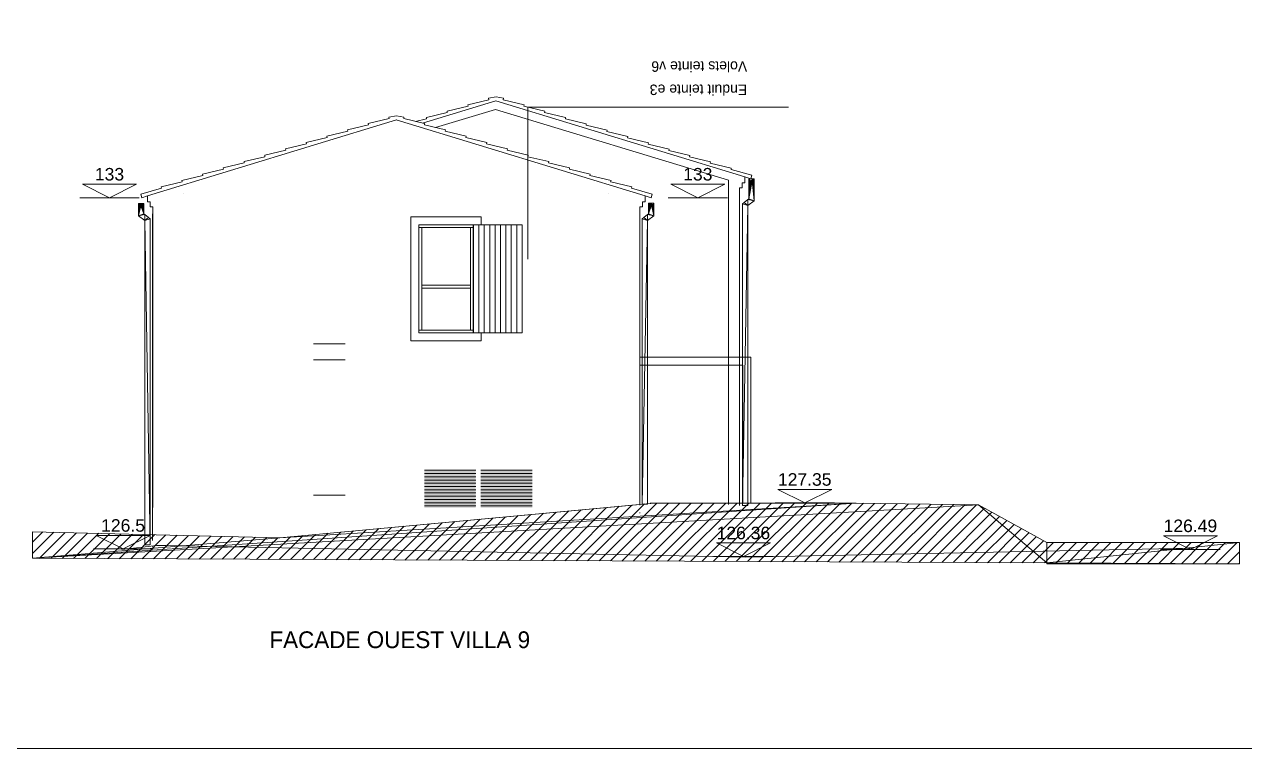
# Model space of a CAD drawing. Header units: metres. Extents: x 1.8 to 61.8, y -53.3 to -11.3.
# Drawn here: x 28.05 to 39.33, y -53.31 to -46.61 of the extents above; entities that cross this region are included whole.
import ezdxf
from ezdxf.enums import TextEntityAlignment as Align
from ezdxf.lldxf.tags import DXFTag

# ---------------------------------------------------------------- set-up
doc = ezdxf.new("R2010")
doc.units = ezdxf.units.M
doc.header["$MEASUREMENT"] = 0
for name, color, linetype in [('Calque commun', 7, 'Continuous'), ('Cotations', 7, 'Continuous'), ('Textes', 7, 'Continuous')]:
    doc.layers.add(name, color=color, linetype=linetype)
doc.styles.add('Arial', font='arial.ttf', dxfattribs={"height": 0.231939})
doc.styles.add('Century Gothic', font='GOTHIC.TTF', dxfattribs={"height": 0.310302})
doc.styles.add('Century Gothic2', font='GOTHIC.TTF', dxfattribs={"height": 0.193938})
tags = doc.linetypes.add('HIDDEN', pattern=[0.375, 0.25, -0.125]).pattern_tags.tags
tags[6:7] = [DXFTag(74, 4), DXFTag(75, 0), DXFTag(340, '0'), DXFTag(46, 1.0), DXFTag(50, 0.0), DXFTag(44, 0.0), DXFTag(45, 0.0)]
tags[4:5] = [DXFTag(74, 4), DXFTag(75, 0), DXFTag(340, '0'), DXFTag(46, 1.0), DXFTag(50, 0.0), DXFTag(44, 0.0), DXFTag(45, 0.0)]

# ---------------------------------------------------------------- blocks, each defined once
blk = doc.blocks.new('hatch14')
at = {"layer": 'Calque commun', "color": 11, "linetype": 'Continuous', "lineweight": 9}
for p, q in [((-29.932, 9.516), (-28.982, 9.516)), ((-29.932, 9.456), (-28.982, 9.456)), ((-29.932, 9.396), (-28.982, 9.396)), ((-29.932, 9.336), (-28.982, 9.336)), ((-29.932, 9.276), (-28.982, 9.276)), ((-29.932, 9.216), (-28.982, 9.216)), ((-29.932, 9.156), (-28.982, 9.156)), ((-29.932, 9.096), (-28.982, 9.096)), ((-29.932, 9.036), (-28.982, 9.036)), ((-29.932, 8.976), (-28.982, 8.976)), ((-29.932, 8.916), (-28.982, 8.916)), ((-29.932, 8.856), (-28.982, 8.856))]:
    blk.add_line(p, q, dxfattribs=at)
at = {"layer": 'Calque commun', "color": 9, "linetype": 'Continuous', "lineweight": 9}
blk.add_trace([(-29.932, 9.523), (-28.982, 9.523), (-29.932, 8.823), (-28.982, 8.823)], dxfattribs=at)
blk = doc.blocks.new('hatch15')
at = {"layer": 'Calque commun', "color": 11, "linetype": 'Continuous', "lineweight": 9}
for p, q in [((-28.888, 9.516), (-27.938, 9.516)), ((-28.888, 9.456), (-27.938, 9.456)), ((-28.888, 9.396), (-27.938, 9.396)), ((-28.888, 9.336), (-27.938, 9.336)), ((-28.888, 9.276), (-27.938, 9.276)), ((-28.888, 9.216), (-27.938, 9.216)), ((-28.888, 9.156), (-27.938, 9.156)), ((-28.888, 9.096), (-27.938, 9.096)), ((-28.888, 9.036), (-27.938, 9.036)), ((-28.888, 8.976), (-27.938, 8.976)), ((-28.888, 8.916), (-27.938, 8.916)), ((-28.888, 8.856), (-27.938, 8.856))]:
    blk.add_line(p, q, dxfattribs=at)
at = {"layer": 'Calque commun', "color": 9, "linetype": 'Continuous', "lineweight": 9}
blk.add_trace([(-28.888, 9.523), (-27.938, 9.523), (-28.888, 8.823), (-27.938, 8.823)], dxfattribs=at)
blk = doc.blocks.new('hatch21')
at = {"layer": 'Calque commun', "color": 8, "linetype": 'Continuous', "lineweight": 9}
for p, q in [((-29.024, 12.058), (-29.024, 14.055)), ((-28.924, 12.058), (-28.924, 14.055)), ((-28.824, 12.058), (-28.824, 14.055)), ((-28.724, 12.058), (-28.724, 14.055)), ((-28.624, 12.058), (-28.624, 14.055)), ((-28.524, 12.058), (-28.524, 14.055)), ((-28.424, 12.058), (-28.424, 14.055)), ((-28.324, 12.058), (-28.324, 14.055)), ((-28.224, 12.058), (-28.224, 14.055)), ((-28.124, 12.058), (-28.124, 14.055))]:
    blk.add_line(p, q, dxfattribs=at)
mesh = blk.add_polyface(dxfattribs=at)
corners = [(-29.032, 14.055), (-29.032, 12.058), (-28.124, 12.058), (-28.124, 14.055)]
mesh.append_faces([[corners[k] for k in face] for face in [(0, 1, 2, 3)]], dxfattribs={"color": 8})
blk = doc.blocks.new('Block4')
at = {"layer": 'Calque commun', "color": 0, "linetype": 'Continuous', "lineweight": 9}
blk.add_line((-0.55, 0), (0.55, 0), dxfattribs=at)
blk.add_polyline3d([(-0.5, 0.25, 0), (0, 0, 0), (0.5, 0.25, 0), (-0.5, 0.25, 0)], dxfattribs=at)
blk = doc.blocks.new('Lvl1')
at = {"layer": 'Calque commun', "color": 0, "linetype": 'ByBlock', "lineweight": -2}
blk.add_blockref('Block4', (0, 0), dxfattribs=at)
blk = doc.blocks.new('FACADE VILLA 9 10 11-17')
at = {"layer": 'Cotations', "color": 250, "linetype": 'ByBlock', "lineweight": -2}
blk.add_blockref('Lvl1', (-24.876, 14.558), dxfattribs=at)
at = {"layer": 'Cotations', "color": 212, "linetype": 'ByBlock', "lineweight": -2, "style": 'Arial'}
blk.add_text('133', height=0.2319, dxfattribs=at).set_placement((-24.877, 14.808), align=Align.BOTTOM_CENTER)
blk = doc.blocks.new('FACADE VILLA 9 10 11-18')
at = {"layer": 'Cotations', "color": 250, "linetype": 'ByBlock', "lineweight": -2}
blk.add_blockref('Lvl1', (-35.751, 14.558), dxfattribs=at)
at = {"layer": 'Cotations', "color": 212, "linetype": 'ByBlock', "lineweight": -2, "style": 'Arial'}
blk.add_text('133', height=0.2319, dxfattribs=at).set_placement((-35.752, 14.808), align=Align.BOTTOM_CENTER)
blk = doc.blocks.new('FACADE VILLA 9 10 11-19')
at = {"layer": 'Cotations', "color": 250, "linetype": 'ByBlock', "lineweight": -2}
blk.add_blockref('Lvl1', (-15.771, 8.053), dxfattribs=at)
at = {"layer": 'Cotations', "color": 212, "linetype": 'ByBlock', "lineweight": -2, "style": 'Arial'}
blk.add_text('126.49', height=0.2319, dxfattribs=at).set_placement((-15.772, 8.303), align=Align.BOTTOM_CENTER)
blk = doc.blocks.new('FACADE VILLA 9 10 11-20')
at = {"layer": 'Cotations', "color": 250, "linetype": 'ByBlock', "lineweight": -2}
blk.add_blockref('Lvl1', (-24.034, 7.921), dxfattribs=at)
at = {"layer": 'Cotations', "color": 212, "linetype": 'ByBlock', "lineweight": -2, "style": 'Arial'}
blk.add_text('126.36', height=0.2319, dxfattribs=at).set_placement((-24.035, 8.171), align=Align.BOTTOM_CENTER)
blk = doc.blocks.new('FACADE VILLA 9 10 11-21')
at = {"layer": 'Cotations', "color": 250, "linetype": 'ByBlock', "lineweight": -2}
blk.add_blockref('Lvl1', (-22.9, 8.911), dxfattribs=at)
at = {"layer": 'Cotations', "color": 212, "linetype": 'ByBlock', "lineweight": -2, "style": 'Arial'}
blk.add_text('127.35', height=0.2319, dxfattribs=at).set_placement((-22.901, 9.161), align=Align.BOTTOM_CENTER)
blk = doc.blocks.new('FACADE VILLA 9 10 11-22')
at = {"layer": 'Cotations', "color": 250, "linetype": 'ByBlock', "lineweight": -2}
blk.add_blockref('Lvl1', (-35.5, 8.06), dxfattribs=at)
at = {"layer": 'Cotations', "color": 212, "linetype": 'ByBlock', "lineweight": -2, "style": 'Arial'}
blk.add_text('126.5', height=0.2319, dxfattribs=at).set_placement((-35.501, 8.31), align=Align.BOTTOM_CENTER)
blk = doc.blocks.new('hatch24')
at = {"layer": 'Calque commun', "color": 7, "linetype": 'Continuous', "lineweight": 9}
for p, q in [((-27.759, 7.844), (-26.796, 8.807)), ((-27.547, 7.843), (-26.562, 8.829)), ((-27.336, 7.842), (-26.328, 8.85)), ((-27.125, 7.841), (-26.094, 8.872)), ((-26.914, 7.84), (-25.86, 8.894)), ((-26.703, 7.839), (-25.634, 8.908)), ((-26.492, 7.838), (-25.421, 8.908)), ((-26.28, 7.837), (-25.209, 8.908)), ((-26.069, 7.836), (-24.997, 8.908)), ((-25.858, 7.835), (-24.785, 8.908)), ((-25.647, 7.834), (-24.573, 8.908)), ((-25.436, 7.833), (-24.361, 8.908)), ((-25.225, 7.832), (-24.149, 8.908)), ((-25.013, 7.831), (-23.936, 8.908)), ((-24.802, 7.83), (-23.724, 8.908)), ((-24.591, 7.829), (-23.512, 8.908)), ((-24.38, 7.829), (-23.3, 8.908)), ((-24.169, 7.828), (-23.088, 8.908)), ((-23.958, 7.827), (-22.876, 8.908)), ((-23.747, 7.826), (-22.664, 8.908)), ((-23.535, 7.825), (-22.452, 8.908)), ((-23.324, 7.824), (-22.239, 8.908)), ((-23.113, 7.823), (-22.027, 8.908)), ((-22.902, 7.822), (-21.817, 8.907)), ((-22.691, 7.821), (-21.608, 8.904)), ((-22.48, 7.82), (-21.399, 8.901)), ((-22.268, 7.819), (-21.189, 8.898)), ((-22.057, 7.818), (-20.98, 8.895)), ((-21.846, 7.817), (-20.771, 8.892)), ((-21.635, 7.816), (-20.562, 8.889)), ((-21.424, 7.815), (-20.353, 8.886)), ((-21.213, 7.814), (-20.143, 8.883)), ((-21.001, 7.813), (-19.934, 8.88)), ((-20.79, 7.812), (-19.725, 8.877)), ((-20.579, 7.811), (-19.576, 8.814)), ((-29.87, 7.854), (-29.134, 8.59)), ((-29.659, 7.853), (-28.9, 8.611)), ((-29.448, 7.852), (-28.667, 8.633)), ((-29.237, 7.851), (-28.433, 8.655)), ((-29.025, 7.85), (-28.199, 8.677)), ((-28.814, 7.849), (-27.965, 8.698)), ((-28.603, 7.848), (-27.731, 8.72)), ((-28.392, 7.847), (-27.497, 8.742)), ((-28.181, 7.846), (-27.263, 8.763)), ((-27.97, 7.845), (-27.03, 8.785)), ((-20.368, 7.81), (-19.439, 8.739)), ((-20.157, 7.809), (-19.303, 8.663)), ((-19.946, 7.808), (-19.166, 8.587)), ((-37.173, 8.187), (-36.985, 8.376)), ((-37.173, 7.975), (-36.778, 8.371)), ((-37.049, 7.887), (-36.571, 8.365)), ((-36.838, 7.886), (-36.364, 8.36)), ((-36.627, 7.885), (-36.157, 8.355)), ((-36.416, 7.884), (-35.95, 8.35)), ((-32.193, 7.865), (-31.707, 8.351)), ((-31.982, 7.864), (-31.473, 8.372)), ((-31.771, 7.863), (-31.239, 8.394)), ((-31.559, 7.862), (-31.005, 8.416)), ((-31.348, 7.861), (-30.771, 8.438)), ((-31.137, 7.86), (-30.537, 8.459)), ((-30.926, 7.859), (-30.304, 8.481)), ((-30.715, 7.858), (-30.07, 8.503)), ((-30.504, 7.857), (-29.836, 8.524)), ((-30.292, 7.856), (-29.602, 8.546)), ((-30.081, 7.855), (-29.368, 8.568)), ((-19.735, 7.807), (-19.03, 8.512)), ((-19.523, 7.806), (-18.894, 8.436)), ((-19.312, 7.805), (-18.757, 8.36)), ((-36.205, 7.883), (-35.743, 8.345)), ((-35.994, 7.882), (-35.536, 8.34)), ((-35.783, 7.881), (-35.329, 8.335)), ((-35.571, 7.88), (-35.122, 8.33)), ((-35.36, 7.879), (-34.915, 8.325)), ((-35.149, 7.878), (-34.708, 8.319)), ((-34.938, 7.877), (-34.501, 8.314)), ((-34.727, 7.876), (-34.294, 8.309)), ((-34.516, 7.875), (-34.087, 8.304)), ((-34.304, 7.874), (-33.88, 8.299)), ((-34.093, 7.873), (-33.673, 8.294)), ((-33.882, 7.872), (-33.466, 8.289)), ((-33.671, 7.871), (-33.259, 8.284)), ((-33.46, 7.87), (-33.052, 8.278)), ((-33.249, 7.869), (-32.845, 8.273)), ((-33.037, 7.868), (-32.638, 8.268)), ((-32.826, 7.868), (-32.408, 8.285)), ((-32.615, 7.867), (-32.174, 8.307)), ((-32.404, 7.866), (-31.941, 8.329)), ((-19.101, 7.804), (-18.621, 8.284)), ((-18.89, 7.803), (-18.484, 8.209)), ((-18.679, 7.802), (-18.304, 8.177)), ((-18.468, 7.801), (-18.092, 8.177)), ((-18.27, 7.786), (-17.88, 8.177)), ((-18.058, 7.786), (-17.668, 8.177)), ((-17.846, 7.786), (-17.456, 8.177)), ((-17.634, 7.786), (-17.244, 8.177)), ((-17.422, 7.786), (-17.032, 8.177)), ((-17.21, 7.786), (-16.819, 8.177)), ((-16.998, 7.786), (-16.607, 8.177)), ((-16.785, 7.786), (-16.395, 8.177)), ((-16.573, 7.786), (-16.183, 8.177)), ((-16.361, 7.786), (-15.971, 8.177)), ((-16.149, 7.786), (-15.759, 8.177)), ((-15.937, 7.786), (-15.547, 8.177)), ((-15.725, 7.786), (-15.335, 8.177)), ((-15.513, 7.786), (-15.122, 8.177)), ((-15.301, 7.786), (-14.91, 8.177)), ((-15.088, 7.786), (-14.866, 8.009)), ((-14.876, 7.786), (-14.866, 7.797))]:
    blk.add_line(p, q, dxfattribs=at)
at = {"layer": 'Calque commun', "color": 7, "linetype": 'Continuous', "lineweight": 18}
mesh = blk.add_polyface(dxfattribs=at)
corners = [(-18.427, 7.801), (-18.427, 8.177), (-14.866, 8.177), (-19.688, 8.877), (-25.743, 8.903), (-32.603, 8.267), (-25.76, 8.903), (-21.947, 8.908), (-37.173, 7.888), (-14.866, 7.786), (-18.427, 7.786), (-37.173, 8.38), (-25.76, 8.908)]
mesh.append_faces([[corners[k] for k in face] for face in [(4, 5, 6), (0, 9, 10), (7, 4, 12)]], dxfattribs={"vtx0": -1, "color": 7})
mesh.append_faces([[corners[k] for k in face] for face in [(7, 8, 5), (7, 5, 4)]], dxfattribs={"vtx0": -1, "vtx1": -1, "vtx2": -1, "color": 7})
mesh.append_faces([[corners[k] for k in face] for face in [(0, 1, 2), (0, 3, 1), (8, 7, 3), (0, 2, 9)]], dxfattribs={"vtx0": -1, "vtx2": -1, "color": 7})
mesh.append_faces([[corners[k] for k in face] for face in [(11, 5, 8)]], dxfattribs={"vtx1": -1, "color": 7})
mesh.append_faces([[corners[k] for k in face] for face in [(0, 8, 3)]], dxfattribs={"vtx1": -1, "vtx2": -1, "color": 7})
blk = doc.blocks.new('FACADE VILLA 9 10 11-30')
at = {"layer": 'Calque commun', "color": 7, "linetype": 'Continuous', "lineweight": 9}
for p, q in [((-28.61, 16.348), (-29.963, 15.938)), ((-28.61, 16.348), (-24.007, 14.944)), ((-29.89, 16.02), (-30.093, 15.969)), ((-30.445, 15.998), (-35.048, 14.594)), ((-30.45, 15.998), (-25.847, 14.594)), ((-34.912, 14.635), (-34.912, 14.635)), ((-34.384, 14.635), (-34.384, 14.635)), ((-26.527, 14.635), (-26.527, 14.635)), ((-25.79, 14.46), (-25.79, 14.46)), ((-24.663, 14.635), (-24.663, 14.635)), ((-34.955, 14.258), (-34.955, 8.214)), ((-25.947, 14.24), (-25.947, 8.887)), ((-30.032, 14.058), (-29.032, 14.058)), ((-30.032, 14.058), (-30.032, 12.058)), ((-30.032, 14.008), (-29.032, 14.008)), ((-29.979, 12.938), (-29.979, 14.012)), ((-29.079, 12.938), (-29.079, 14.012)), ((-29.032, 12.058), (-29.032, 14.058)), ((-28.832, 14.058), (-29.029, 14.058)), ((-29.079, 12.938), (-29.979, 12.938)), ((-29.979, 12.888), (-29.979, 12.938)), ((-29.979, 12.888), (-29.079, 12.888)), ((-29.979, 12.112), (-29.979, 12.888)), ((-29.079, 12.888), (-29.079, 12.938)), ((-29.079, 12.112), (-29.079, 12.888)), ((-29.032, 12.108), (-30.032, 12.108)), ((-29.032, 12.058), (-30.032, 12.058)), ((-29.032, 12.058), (-28.669, 12.058)), ((-23.897, 11.608), (-25.947, 11.608)), ((-25.947, 11.608), (-25.947, 11.458)), ((-23.897, 8.908), (-23.897, 11.608)), ((-24.047, 11.458), (-25.947, 11.458)), ((-24.047, 8.908), (-24.047, 11.458)), ((-23.897, 8.908), (-24.047, 8.908)), ((-25.945, 8.727), (-25.955, 8.727)), ((-34.955, 8.1), (-34.965, 8.1))]:
    blk.add_line(p, q, dxfattribs=at)
at = {"layer": 'Calque commun', "color": 26, "linetype": 'HIDDEN', "lineweight": 18}
for p, q in [((-34.878, 8.127), (-35.524, 8.049)), ((-34.713, 8.125), (-34.878, 8.127)), ((-34.713, 8.125), (-23.995, 7.908)), ((-23.995, 7.908), (-15.742, 8.077))]:
    blk.add_line(p, q, dxfattribs=at)
at = {"layer": 'Calque commun', "color": 5, "linetype": 'Continuous', "lineweight": 9}
for points in [[(-29.723, 15.855, 0), (-28.619, 16.193, 0), (-24.307, 14.881, 0), (-24.307, 8.885, 0)], [(-28.882, 14.055, 0), (-28.882, 14.208, 0), (-30.182, 14.208, 0), (-30.182, 12.058, 0), (-30.182, 11.908, 0), (-28.882, 11.908, 0), (-28.882, 12.058, 0)]]:
    blk.add_polyline3d(points, dxfattribs=at)
at = {"layer": 'Calque commun', "color": 5, "linetype": 'Continuous', "lineweight": 18}
blk.add_polyline3d([(-23.201, 16.232, 0), (-28.022, 16.232, 0), (-28.022, 13.42, 0)], dxfattribs=at)
at = {"layer": 'Cotations', "color": 7, "linetype": 'Continuous', "lineweight": 9}
for p, q in [((-29.512, 16.162), (-29.124, 16.254)), ((-29.129, 16.279), (-28.742, 16.372)), ((-29.124, 16.254), (-29.129, 16.279)), ((-28.747, 16.398), (-28.607, 16.426)), ((-28.742, 16.372), (-28.747, 16.398)), ((-29.894, 16.045), (-29.507, 16.137)), ((-29.89, 16.02), (-29.894, 16.045)), ((-29.507, 16.137), (-29.512, 16.162))]:
    blk.add_line(p, q, dxfattribs=at)
at = {"layer": 'Cotations', "color": 11, "linetype": 'HIDDEN', "lineweight": 18}
for p, q in [((-31.983, 11.858), (-31.398, 11.858)), ((-31.983, 11.558), (-31.398, 11.558)), ((-31.983, 9.058), (-31.398, 9.058))]:
    blk.add_line(p, q, dxfattribs=at)
at = {"layer": 'Cotations', "color": 7, "linetype": 'Continuous', "lineweight": 9}
for points in [[(-24.107, 8.867, 0), (-24.107, 14.741, 0), (-24.057, 14.741, 0), (-24.057, 14.835, 0), (-24.007, 14.835, 0), (-24.007, 14.944, 0), (-23.897, 14.908, 0), (-23.879, 14.977, 0), (-24.263, 15.083, 0), (-24.259, 15.108, 0), (-24.646, 15.2, 0), (-24.648, 15.2, 0), (-24.641, 15.225, 0), (-25.031, 15.317, 0), (-25.025, 15.342, 0), (-25.411, 15.434, 0), (-25.407, 15.459, 0), (-25.794, 15.551, 0), (-25.79, 15.576, 0), (-26.177, 15.668, 0), (-26.172, 15.693, 0), (-26.559, 15.786, 0), (-26.555, 15.811, 0), (-26.942, 15.903, 0), (-26.938, 15.928, 0), (-27.325, 16.02, 0), (-27.32, 16.045, 0), (-27.708, 16.137, 0), (-27.703, 16.162, 0), (-28.09, 16.254, 0), (-28.086, 16.279, 0), (-28.473, 16.372, 0), (-28.468, 16.398, 0), (-28.607, 16.426, 0)], [(-34.948, 8.827, 0), (-34.948, 14.391, 0), (-34.998, 14.391, 0), (-34.998, 14.485, 0), (-35.048, 14.485, 0), (-35.048, 14.594, 0), (-35.157, 14.558, 0), (-35.175, 14.627, 0), (-34.791, 14.733, 0), (-34.796, 14.758, 0), (-34.409, 14.85, 0), (-34.407, 14.85, 0), (-34.413, 14.875, 0), (-34.024, 14.967, 0), (-34.03, 14.992, 0), (-33.643, 15.084, 0), (-33.648, 15.109, 0), (-33.261, 15.201, 0), (-33.265, 15.226, 0), (-32.878, 15.318, 0), (-32.883, 15.343, 0), (-32.495, 15.436, 0), (-32.5, 15.461, 0), (-32.113, 15.553, 0), (-32.117, 15.578, 0), (-31.73, 15.67, 0), (-31.734, 15.695, 0), (-31.347, 15.787, 0), (-31.352, 15.812, 0), (-30.964, 15.904, 0), (-30.969, 15.929, 0), (-30.582, 16.022, 0), (-30.587, 16.048, 0), (-30.447, 16.076, 0)], [(-25.947, 8.871, 0), (-25.947, 14.391, 0), (-25.897, 14.391, 0), (-25.897, 14.485, 0), (-25.847, 14.485, 0), (-25.847, 14.594, 0), (-25.737, 14.558, 0), (-25.719, 14.627, 0), (-26.103, 14.733, 0), (-26.099, 14.758, 0), (-26.486, 14.85, 0), (-26.488, 14.85, 0), (-26.481, 14.875, 0), (-26.871, 14.967, 0), (-26.865, 14.992, 0), (-27.251, 15.084, 0), (-27.247, 15.109, 0), (-27.634, 15.201, 0), (-27.63, 15.226, 0), (-28.017, 15.318, 0), (-28.012, 15.343, 0), (-28.399, 15.436, 0), (-28.395, 15.461, 0), (-28.782, 15.553, 0), (-28.778, 15.578, 0), (-29.165, 15.67, 0), (-29.16, 15.695, 0), (-29.548, 15.787, 0), (-29.543, 15.812, 0), (-29.93, 15.904, 0), (-29.926, 15.929, 0), (-30.313, 16.022, 0), (-30.308, 16.048, 0), (-30.447, 16.076, 0)]]:
    blk.add_polyline3d(points, dxfattribs=at)
at = {"layer": 'Calque commun', "color": 0, "linetype": 'ByBlock', "lineweight": -2}
for name in ['hatch21', 'hatch14', 'hatch15', 'hatch24']:
    blk.add_blockref(name, (0, 0), dxfattribs=at)
at = {"layer": 'Cotations', "color": 212, "linetype": 'ByBlock', "lineweight": -2}
for name in ['FACADE VILLA 9 10 11-18', 'FACADE VILLA 9 10 11-17', 'FACADE VILLA 9 10 11-21', 'FACADE VILLA 9 10 11-22', 'FACADE VILLA 9 10 11-19', 'FACADE VILLA 9 10 11-20']:
    blk.add_blockref(name, (0, 0), dxfattribs=at)
at = {"layer": 'Calque commun', "color": 5, "linetype": 'ByBlock', "lineweight": -2, "style": 'Century Gothic'}
blk.add_text('FACADE OUEST VILLA 9', height=0.3103, dxfattribs=at).set_placement((-32.796, 6.133), align=Align.BOTTOM_LEFT)
at = {"layer": 'Textes', "color": 5, "linetype": 'ByBlock', "lineweight": -2, "insert": (-23.963, 17.085), "char_height": 0.19394, "attachment_point": 7, "rotation": 180, "line_spacing_factor": 1.330319, "style": 'Century Gothic2'}
blk.add_mtext('Enduit teinte e3\\PVolets teinte v6', dxfattribs=at)
at = {"layer": 'Calque commun', "color": 8, "linetype": 'Continuous', "lineweight": 9}
mesh = blk.add_polyface(dxfattribs=at)
corners = [(-23.92, 14.879), (-23.936, 14.54), (-23.924, 14.883), (-23.933, 14.898), (-23.931, 14.892), (-23.849, 14.883), (-23.836, 14.502), (-23.853, 14.879), (-23.857, 14.876), (-23.862, 14.873), (-23.867, 14.87), (-23.911, 14.873), (-23.916, 14.876), (-24.052, 14.446), (-24.023, 14.47), (-23.952, 14.415), (-23.906, 14.87), (-23.838, 14.903), (-23.836, 14.908), (-23.889, 14.867), (-23.884, 14.867), (-23.895, 14.867), (-23.872, 14.868), (-23.9, 14.868), (-23.952, 14.527), (-23.84, 14.898), (-23.878, 14.867), (-24.052, 8.865), (-23.952, 8.865), (-23.845, 14.888), (-23.935, 14.903), (-23.936, 14.908), (-23.842, 14.892), (-23.928, 14.888)]
mesh.append_faces([[corners[k] for k in face] for face in [(27, 15, 28)]], dxfattribs={"vtx0": -1, "color": 8})
mesh.append_faces([[corners[k] for k in face] for face in [(0, 1, 2), (5, 6, 7), (8, 6, 9), (9, 6, 10), (11, 1, 12), (19, 1, 21), (10, 6, 22), (17, 6, 25), (24, 15, 14), (23, 1, 16), (32, 6, 29), (25, 6, 32)]], dxfattribs={"vtx0": -1, "vtx1": -1, "color": 8})
mesh.append_faces([[corners[k] for k in face] for face in [(22, 6, 1)]], dxfattribs={"vtx0": -1, "vtx1": -1, "vtx2": -1, "color": 8})
mesh.append_faces([[corners[k] for k in face] for face in [(1, 3, 4), (24, 6, 15), (1, 30, 3), (1, 33, 2), (1, 4, 33)]], dxfattribs={"vtx0": -1, "vtx2": -1, "color": 8})
mesh.append_faces([[corners[k] for k in face] for face in [(13, 14, 15), (11, 16, 1), (19, 20, 1), (23, 21, 1), (20, 26, 1), (5, 29, 6), (24, 1, 6), (26, 22, 1), (27, 13, 15), (0, 12, 1), (8, 7, 6)]], dxfattribs={"vtx1": -1, "vtx2": -1, "color": 8})
mesh.append_faces([[corners[k] for k in face] for face in [(17, 18, 6), (1, 31, 30)]], dxfattribs={"vtx2": -1, "color": 8})
mesh = blk.add_polyface(dxfattribs=at)
corners = [(-23.849, 14.883), (-23.858, 14.875), (-23.836, 14.908), (-23.912, 14.873), (-23.892, 14.867), (-23.9, 14.868), (-23.865, 14.871), (-23.869, 14.87), (-23.872, 14.868), (-23.861, 14.873), (-23.88, 14.867), (-23.933, 14.897), (-23.934, 14.901), (-23.936, 14.908), (-23.876, 14.867), (-23.838, 14.901), (-23.84, 14.897), (-23.884, 14.867), (-23.904, 14.87), (-23.908, 14.871), (-23.931, 14.893), (-23.927, 14.886), (-23.929, 14.89), (-23.915, 14.875), (-23.842, 14.893), (-23.924, 14.883), (-23.844, 14.89), (-23.846, 14.886), (-23.888, 14.867), (-23.852, 14.88), (-23.855, 14.878), (-23.936, 14.904), (-23.918, 14.878), (-23.921, 14.88), (-23.837, 14.904), (-23.896, 14.867)]
mesh.append_faces([[corners[k] for k in face] for face in [(20, 21, 22), (4, 17, 28), (15, 2, 34)]], dxfattribs={"vtx0": -1, "color": 8})
mesh.append_faces([[corners[k] for k in face] for face in [(11, 25, 20), (0, 24, 27), (3, 5, 19), (9, 2, 1)]], dxfattribs={"vtx0": -1, "vtx1": -1, "color": 8})
mesh.append_faces([[corners[k] for k in face] for face in [(0, 1, 2), (3, 4, 5), (9, 10, 4), (9, 8, 10), (3, 2, 9), (3, 9, 4), (11, 13, 25), (23, 25, 13), (0, 2, 16)]], dxfattribs={"vtx0": -1, "vtx1": -1, "vtx2": -1, "color": 8})
mesh.append_faces([[corners[k] for k in face] for face in [(4, 10, 17), (0, 16, 24), (3, 13, 2), (20, 25, 21), (23, 33, 25)]], dxfattribs={"vtx0": -1, "vtx2": -1, "color": 8})
mesh.append_faces([[corners[k] for k in face] for face in [(11, 12, 13), (15, 16, 2), (3, 23, 13), (9, 6, 8), (0, 29, 1)]], dxfattribs={"vtx1": -1, "vtx2": -1, "color": 8})
mesh.append_faces([[corners[k] for k in face] for face in [(6, 7, 8), (8, 14, 10), (5, 18, 19), (24, 26, 27), (29, 30, 1), (12, 31, 13), (23, 32, 33), (4, 35, 5)]], dxfattribs={"vtx2": -1, "color": 8})
mesh = blk.add_polyface(dxfattribs=at)
corners = [(-35.184, 14.414), (-35.188, 14.415), (-35.191, 14.417), (-35.12, 14.441), (-35.123, 14.434), (-35.118, 14.445), (-35.18, 14.412), (-35.209, 14.434), (-35.211, 14.437), (-35.214, 14.445), (-35.198, 14.422), (-35.201, 14.424), (-35.204, 14.427), (-35.141, 14.417), (-35.134, 14.422), (-35.126, 14.43), (-35.152, 14.412), (-35.156, 14.411), (-35.16, 14.411), (-35.206, 14.43), (-35.195, 14.419), (-35.164, 14.41), (-35.168, 14.41), (-35.128, 14.427), (-35.131, 14.424), (-35.172, 14.411), (-35.176, 14.411), (-35.137, 14.419), (-35.148, 14.414), (-35.145, 14.415), (-35.116, 14.452), (-35.117, 14.448), (-35.215, 14.448), (-35.213, 14.441), (-35.216, 14.452), (-35.121, 14.437)]
mesh.append_faces([[corners[k] for k in face] for face in [(14, 23, 24), (28, 13, 29), (30, 32, 34)]], dxfattribs={"vtx0": -1, "color": 8})
mesh.append_faces([[corners[k] for k in face] for face in [(3, 4, 5), (7, 9, 19), (25, 18, 22), (15, 5, 4)]], dxfattribs={"vtx0": -1, "vtx1": -1, "color": 8})
mesh.append_faces([[corners[k] for k in face] for face in [(10, 13, 2), (14, 9, 15), (13, 18, 2), (13, 16, 18), (25, 2, 18), (15, 9, 5), (25, 6, 2), (10, 9, 14), (10, 19, 9), (10, 14, 13), (30, 5, 9)]], dxfattribs={"vtx0": -1, "vtx1": -1, "vtx2": -1, "color": 8})
mesh.append_faces([[corners[k] for k in face] for face in [(14, 15, 23), (30, 9, 32), (10, 12, 19)]], dxfattribs={"vtx0": -1, "vtx2": -1, "color": 8})
mesh.append_faces([[corners[k] for k in face] for face in [(6, 0, 2), (7, 8, 9), (28, 16, 13)]], dxfattribs={"vtx1": -1, "vtx2": -1, "color": 8})
mesh.append_faces([[corners[k] for k in face] for face in [(0, 1, 2), (10, 11, 12), (16, 17, 18), (2, 20, 10), (18, 21, 22), (25, 26, 6), (14, 27, 13), (30, 31, 5), (8, 33, 9), (3, 35, 4)]], dxfattribs={"vtx2": -1, "color": 8})
mesh = blk.add_polyface(dxfattribs=at)
corners = [(-35.195, 14.42), (-35.191, 14.417), (-35.216, 14.225), (-35.116, 14.263), (-35.122, 14.436), (-35.119, 14.442), (-35.213, 14.442), (-35.21, 14.436), (-35.216, 14.452), (-35.215, 14.447), (-35.1, 14.251), (-35.1, 14.139), (-35, 8.135), (-35, 14.17), (-35.169, 14.411), (-35.163, 14.411), (-35.207, 14.432), (-35.03, 14.194), (-35.158, 14.411), (-35.18, 14.412), (-35.175, 14.411), (-35.132, 14.423), (-35.128, 14.427), (-35.204, 14.427), (-35.2, 14.423), (-35.152, 14.412), (-35.147, 14.414), (-35.1, 8.135), (-35.125, 14.432), (-35.185, 14.414), (-35.142, 14.417), (-35.137, 14.42), (-35.117, 14.447), (-35.116, 14.452)]
mesh.append_faces([[corners[k] for k in face] for face in [(2, 10, 11), (12, 11, 13)]], dxfattribs={"vtx0": -1, "vtx1": -1, "color": 8})
mesh.append_faces([[corners[k] for k in face] for face in [(3, 2, 20)]], dxfattribs={"vtx0": -1, "vtx1": -1, "vtx2": -1, "color": 8})
mesh.append_faces([[corners[k] for k in face] for face in [(3, 4, 5), (3, 14, 15), (3, 15, 18), (3, 21, 22), (3, 20, 14), (3, 28, 4), (3, 26, 30), (3, 22, 28), (3, 31, 21), (3, 5, 32), (3, 30, 31)]], dxfattribs={"vtx0": -1, "vtx2": -1, "color": 8})
mesh.append_faces([[corners[k] for k in face] for face in [(8, 9, 2), (27, 11, 12), (33, 3, 32)]], dxfattribs={"vtx1": -1, "color": 8})
mesh.append_faces([[corners[k] for k in face] for face in [(0, 1, 2), (6, 7, 2), (7, 16, 2), (17, 13, 11), (9, 6, 2), (19, 20, 2), (23, 24, 2), (25, 26, 3), (29, 19, 2), (18, 25, 3), (10, 17, 11), (3, 10, 2), (1, 29, 2), (16, 23, 2), (24, 0, 2)]], dxfattribs={"vtx1": -1, "vtx2": -1, "color": 8})
mesh = blk.add_polyface(dxfattribs=at)
corners = [(-25.726, 14.42), (-25.721, 14.422), (-25.69, 14.225), (-25.79, 14.263), (-25.749, 14.419), (-25.743, 14.418), (-25.703, 14.435), (-25.699, 14.439), (-25.738, 14.418), (-25.732, 14.419), (-25.716, 14.425), (-25.711, 14.428), (-25.774, 14.431), (-25.77, 14.428), (-25.707, 14.431), (-25.806, 14.139), (-25.877, 14.194), (-25.806, 14.251), (-25.692, 14.455), (-25.69, 14.46), (-25.754, 14.42), (-25.906, 8.887), (-25.906, 14.17), (-25.765, 14.425), (-25.696, 14.444), (-25.694, 14.449), (-25.76, 14.422), (-25.785, 14.444), (-25.782, 14.439), (-25.789, 14.455), (-25.787, 14.449), (-25.806, 8.887), (-25.79, 14.46), (-25.778, 14.435)]
mesh.append_faces([[corners[k] for k in face] for face in [(21, 15, 31)]], dxfattribs={"vtx0": -1, "color": 8})
mesh.append_faces([[corners[k] for k in face] for face in [(0, 2, 9), (18, 2, 25), (25, 2, 24), (20, 3, 26), (10, 2, 1), (15, 17, 2), (14, 2, 11)]], dxfattribs={"vtx0": -1, "vtx1": -1, "color": 8})
mesh.append_faces([[corners[k] for k in face] for face in [(2, 3, 9)]], dxfattribs={"vtx0": -1, "vtx1": -1, "vtx2": -1, "color": 8})
mesh.append_faces([[corners[k] for k in face] for face in [(3, 4, 5), (3, 8, 9), (3, 12, 13), (15, 16, 17), (3, 13, 23), (2, 7, 24), (3, 23, 26), (3, 5, 8), (3, 27, 28), (3, 29, 30), (15, 22, 16), (2, 17, 3), (3, 28, 33), (3, 30, 27)]], dxfattribs={"vtx0": -1, "vtx2": -1, "color": 8})
mesh.append_faces([[corners[k] for k in face] for face in [(0, 1, 2), (6, 7, 2), (10, 11, 2), (14, 6, 2), (20, 4, 3), (21, 22, 15), (33, 12, 3)]], dxfattribs={"vtx1": -1, "vtx2": -1, "color": 8})
mesh.append_faces([[corners[k] for k in face] for face in [(18, 19, 2), (3, 32, 29)]], dxfattribs={"vtx2": -1, "color": 8})
mesh = blk.add_polyface(dxfattribs=at)
corners = [(-25.712, 14.427), (-25.79, 14.46), (-25.703, 14.435), (-25.694, 14.449), (-25.696, 14.445), (-25.785, 14.445), (-25.778, 14.435), (-25.781, 14.438), (-25.754, 14.42), (-25.762, 14.423), (-25.766, 14.425), (-25.769, 14.427), (-25.726, 14.42), (-25.715, 14.425), (-25.719, 14.423), (-25.775, 14.432), (-25.788, 14.452), (-25.79, 14.456), (-25.723, 14.421), (-25.734, 14.419), (-25.706, 14.432), (-25.709, 14.429), (-25.69, 14.46), (-25.787, 14.449), (-25.738, 14.418), (-25.742, 14.418), (-25.746, 14.419), (-25.7, 14.438), (-25.698, 14.441), (-25.783, 14.441), (-25.772, 14.429), (-25.692, 14.452), (-25.75, 14.419), (-25.758, 14.421), (-25.691, 14.456), (-25.73, 14.419)]
mesh.append_faces([[corners[k] for k in face] for face in [(1, 16, 17), (12, 14, 18), (0, 20, 21), (27, 4, 28), (5, 7, 29), (8, 26, 32)]], dxfattribs={"vtx0": -1, "color": 8})
mesh.append_faces([[corners[k] for k in face] for face in [(11, 1, 10), (22, 2, 1), (3, 22, 31)]], dxfattribs={"vtx0": -1, "vtx1": -1, "color": 8})
mesh.append_faces([[corners[k] for k in face] for face in [(0, 1, 2), (5, 1, 6), (11, 6, 1), (12, 19, 13), (19, 26, 1), (8, 10, 26), (19, 1, 13), (3, 2, 22), (1, 26, 10)]], dxfattribs={"vtx0": -1, "vtx1": -1, "vtx2": -1, "color": 8})
mesh.append_faces([[corners[k] for k in face] for face in [(5, 6, 7), (8, 9, 10), (12, 13, 14), (11, 15, 6), (0, 2, 20), (1, 23, 16)]], dxfattribs={"vtx0": -1, "vtx2": -1, "color": 8})
mesh.append_faces([[corners[k] for k in face] for face in [(3, 4, 2), (0, 13, 1), (5, 23, 1), (19, 24, 26), (27, 2, 4)]], dxfattribs={"vtx1": -1, "vtx2": -1, "color": 8})
mesh.append_faces([[corners[k] for k in face] for face in [(24, 25, 26), (11, 30, 15), (8, 33, 9), (22, 34, 31), (12, 35, 19)]], dxfattribs={"vtx2": -1, "color": 8})

msp = doc.modelspace()

# ---------------------------------------------------------------- block references
at = {"layer": 'Cotations', "color": 0, "linetype": 'ByBlock', "lineweight": -2, "xscale": 0.5, "yscale": 0.5, "zscale": 0.5}
msp.add_blockref('FACADE VILLA 9 10 11-30', (46.717, -55.492), dxfattribs=at)

# ---------------------------------------------------------------- meshes
at = {"layer": 'Calque commun', "color": 7, "linetype": 'Continuous', "lineweight": 9}
mesh = msp.add_polyface(dxfattribs=at)
corners = [(61.764, -11.309), (1.764, -11.309), (1.764, -53.309), (61.764, -53.309)]
mesh.append_faces([[corners[k] for k in face] for face in [(0, 1, 2, 3)]], dxfattribs={"color": 7})

doc.saveas('drawing.dxf')
